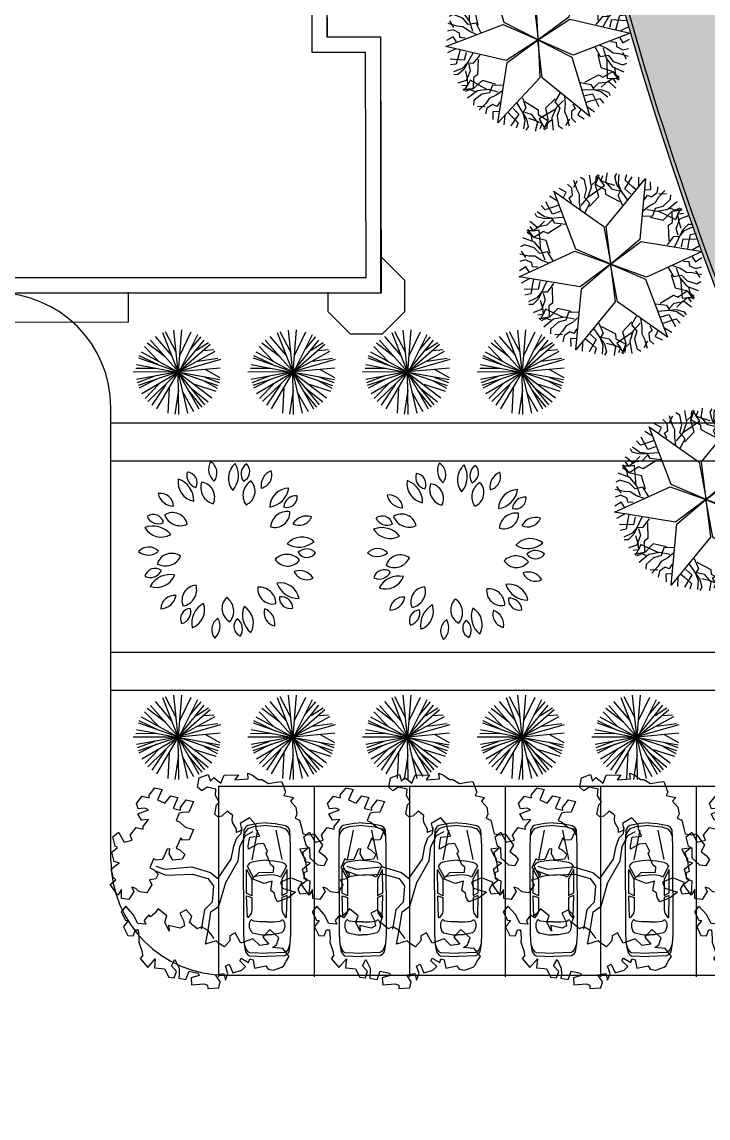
# Model space of a CAD drawing. Extents: x 302512 to 1034855, y -184136 to 410364.
# Drawn here: x 531411 to 549366, y 91801 to 120475 of the extents above; entities that cross this region are included whole.
import ezdxf

# ---------------------------------------------------------------- set-up
doc = ezdxf.new("R2010")
doc.units = 0
doc.header["$MEASUREMENT"] = 0
doc.linetypes.add('ACAD_ISO04W100', pattern=[30.5, 24, -3, 0.5, -3])
for name, color, linetype in [('LAYER3', 251, 'Continuous'), ('shu', 74, 'Continuous'), ('WALL', 4, 'Continuous'), ('WZ', 2, 'Continuous'), ('公建', 11, 'Continuous'), ('建筑', 2, 'Continuous'), ('环境', 8, 'Continuous'), ('红线', 20, 'Continuous'), ('绿化', 97, 'Continuous'), ('绿地', 3, 'Continuous'), ('道路线', 161, 'Continuous'), ('铺地', 8, 'Continuous')]:
    doc.layers.add(name, color=color, linetype=linetype)
doc.styles.add('2', font='simplex.shx', dxfattribs={"width": 0.7, "height": 1.2})
doc.styles.add('DIM_FONT', font='SIMPLEX.shx', dxfattribs={"width": 0.8})
doc.styles.add('P5', font='', dxfattribs={"width": 0.8, "height": 4})
doc.styles.get('P5').set_extended_font_data('FangSong_GB2312')

# ---------------------------------------------------------------- blocks, each defined once
blk = doc.blocks.new('Plant126')
for points in [[(-92, 2101), (-223, 2145), (-469, 2231), (-483, 2390)], [(25, -10), (-469, 887), (23, 2477), (501, 901), (25, -10)], [(-179, 1942), (-382, 2015), (-324, 2390)], [(-63, 2217), (-150, 2448)], [(125, 2188), (269, 2260), (182, 2448)], [(211, 1942), (240, 2087), (356, 2087), (457, 2246), (428, 2405)], [(284, 1639), (385, 1827), (515, 1986), (544, 2145), (631, 2376)], [(-1223, 1445), (-931, 1894), (-1068, 1974), (-1066, 2123)], [(-671, 2000), (-888, 1971), (-1062, 1971), (-1206, 2087)], [(-382, 1639), (-801, 1682), (-859, 1798), (-1163, 1827), (-1163, 2101)], [(-497, 1899), (-686, 1870), (-931, 2000), (-975, 2202), (-989, 2231)], [(-208, 1769), (-628, 2043), (-758, 2217), (-743, 2318)], [(-280, 1581), (-483, 1783), (-469, 1942), (-599, 2087), (-671, 2318)], [(327, 1509), (587, 1624), (573, 1841), (747, 1971), (862, 2217), (819, 2333)], [(371, 1725), (645, 1783), (891, 1942), (1050, 2231)], [(515, 2231), (703, 2318)], [(530, 1566), (891, 1624), (1007, 1913), (1181, 2101)], [(1248, 1165), (1076, 1550), (1147, 1658), (1020, 1936), (1258, 2073)], [(1416, 1597), (1283, 1770), (1196, 1921), (1224, 2104)], [(-1139, 1013), (-1109, 1296), (-1304, 1392), (-1330, 1607), (-1485, 1830), (-1607, 1851)], [(-1305, 1159), (-1218, 1426), (-1233, 1718), (-1404, 2001)], [(-1256, 1765), (-1174, 1935), (-1174, 2052)], [(-1088, 1217), (-957, 1559), (-1150, 1804), (-1226, 2048)], [(660, 1798), (1195, 1769), (1195, 1928), (1325, 2000)], [(920, 1986), (1108, 2000), (1210, 2058)], [(1416, 1396), (1296, 1544), (1286, 1822), (1440, 1961), (1458, 1988)], [(1447, 1080), (1476, 1581), (1561, 1780), (1656, 1818)], [(-1573, 1129), (-1684, 1227), (-1626, 1327), (-1713, 1494), (-1865, 1549)], [(-1274, 1040), (-1386, 1222), (-1458, 1414), (-1582, 1519), (-1739, 1709)], [(-1671, 1537), (-1652, 1743)], [(1249, 1049), (1323, 1325), (1468, 1392), (1528, 1577), (1692, 1756)], [(1612, 1142), (1574, 1353), (1928, 1491)], [(1793, 1146), (1766, 1281), (1718, 1537), (1848, 1629)], [(24, -8), (-999, 13), (-2130, 1234), (-527, 859), (24, -8)], [(-1829, 1177), (-1819, 1338), (-2025, 1357)], [(24, -11), (554, 865), (2177, 1234), (1051, 33), (24, -11)], [(1908, 1179), (2065, 1370)], [(-1862, 946), (-1965, 855), (-2163, 685), (-2308, 752)], [(-1768, 791), (-1932, 652), (-2229, 890)], [(-1948, 1029), (-2192, 1069)], [(1977, 1002), (2112, 913), (2231, 1082)], [(-1632, 679), (-2080, 453), (-2295, 427), (-2376, 490)], [(1581, 589), (1794, 595), (1997, 562), (2149, 617), (2393, 657)], [(1807, 804), (1947, 851), (2005, 751), (2193, 742), (2317, 847)], [(2210, 685), (2379, 566)], [(-1890, 494), (-1959, 316), (-2194, 169), (-2391, 232), (-2424, 234)], [(-2064, 394), (-2148, 192), (-2234, 41), (-2407, -26)], [(-1606, 464), (-1854, 122), (-1983, 130), (-2160, -119), (-2398, 19)], [(-1506, 523), (-1782, 448), (-1913, 541), (-2103, 500), (-2339, 553)], [(1490, 487), (1720, 319), (1901, 440), (2100, 355), (2371, 377), (2449, 473)], [(1641, 340), (1872, 56), (2180, 100), (2430, 44)], [(1699, 557), (1887, 348), (2147, 215), (2477, 222)], [(1907, 343), (2149, -135), (2287, -56), (2415, -132)], [(-1860, -362), (-2102, 116), (-2240, 37), (-2368, 113)], [(1653, -483), (1900, -141), (2029, -149), (2206, 100), (2444, -37)], [(2111, -413), (2194, -210), (2281, -60), (2453, 7)], [(2199, 211), (2306, 56), (2407, -3)], [(-1653, -576), (-1840, -367), (-2101, -233), (-2431, -240)], [(-1594, -359), (-1825, -74), (-2134, -119), (-2383, -62)], [(-2153, -230), (-2259, -74), (-2360, -16)], [(23, -8), (-507, -883), (-2130, -1253), (-1004, -51), (23, -8)], [(22, -9), (515, -906), (23, -2496), (-454, -920), (22, -9)], [(22, -10), (1045, -32), (2177, -1253), (573, -878), (22, -10)], [(1936, -512), (2005, -335), (2241, -187), (2438, -251), (2470, -253)], [(-1443, -505), (-1673, -338), (-1854, -458), (-2053, -373), (-2324, -396), (-2403, -491)], [(-1534, -608), (-1747, -614), (-1950, -581), (-2102, -635), (-2346, -676)], [(-2163, -704), (-2332, -584)], [(1552, -541), (1829, -467), (1959, -559), (2150, -519), (2386, -572)], [(1679, -698), (2127, -472), (2342, -446), (2422, -509)], [(-1761, -822), (-1900, -869), (-1958, -769), (-2147, -761), (-2270, -866)], [(1815, -810), (1979, -670), (2275, -909)], [(1909, -964), (2012, -873), (2210, -704), (2355, -771)], [(-1930, -1020), (-2065, -931), (-2185, -1100)], [(-1566, -1161), (-1527, -1372), (-1881, -1510)], [(-1747, -1165), (-1719, -1299), (-1671, -1556), (-1802, -1648)], [(-1202, -1068), (-1276, -1344), (-1421, -1411), (-1481, -1596), (-1645, -1774)], [(-1401, -1099), (-1429, -1599), (-1514, -1799), (-1609, -1837)], [(1186, -1031), (1156, -1315), (1351, -1411), (1377, -1626), (1532, -1849), (1654, -1869)], [(1352, -1177), (1265, -1444), (1279, -1737), (1450, -2019)], [(1320, -1059), (1432, -1241), (1505, -1433), (1628, -1537), (1785, -1728)], [(1619, -1148), (1730, -1245), (1672, -1346), (1759, -1513), (1912, -1567)], [(1995, -1047), (2238, -1088)], [(-1861, -1198), (-2018, -1388)], [(-1369, -1414), (-1250, -1563), (-1240, -1841), (-1393, -1980), (-1411, -2007)], [(-1201, -1184), (-1029, -1569), (-1100, -1677), (-974, -1955), (-1211, -2092)], [(1270, -1464), (977, -1913), (1115, -1993), (1113, -2142)], [(1135, -1236), (1004, -1578), (1197, -1823), (1273, -2067)], [(1876, -1196), (1866, -1357), (2072, -1376)], [(-1370, -1615), (-1236, -1789), (-1149, -1939), (-1177, -2122)], [(-483, -1585), (-845, -1643), (-960, -1932), (-1134, -2120)], [(-324, -1744), (-599, -1802), (-845, -1961), (-1004, -2250)], [(-280, -1527), (-541, -1643), (-526, -1860), (-700, -1990), (-816, -2236), (-772, -2351)], [(-237, -1657), (-338, -1845), (-469, -2004), (-497, -2163), (-584, -2395)], [(327, -1600), (530, -1802), (515, -1961), (645, -2105), (718, -2337)], [(428, -1657), (848, -1701), (906, -1816), (1210, -1845), (1210, -2120)], [(1718, -1556), (1699, -1762)], [(-613, -1816), (-1148, -1787), (-1148, -1946), (-1279, -2019)], [(-874, -2004), (-1062, -2019), (-1163, -2077)], [(-165, -1961), (-194, -2105), (-309, -2105), (-411, -2265), (-382, -2424)], [(226, -1961), (428, -2033), (371, -2409)], [(255, -1787), (674, -2062), (804, -2236), (790, -2337)], [(544, -1918), (732, -1889), (978, -2019), (1021, -2221), (1036, -2250)], [(718, -2019), (935, -1990), (1108, -1990), (1253, -2105)], [(1303, -1784), (1221, -1954), (1221, -2070)], [(-469, -2250), (-657, -2337)], [(-78, -2207), (-223, -2279), (-136, -2467)], [(110, -2236), (197, -2467)], [(139, -2120), (269, -2163), (515, -2250), (530, -2409)]]:
    blk.add_lwpolyline(points)
blk = doc.blocks.new('G')
at = {"layer": 'shu', "xscale": 0.9719999999999756, "yscale": 0.9719999999999756, "zscale": 0.9719999999999756, "rotation": 347.5246015080592}
blk.add_blockref('Plant126', (-80, -59), dxfattribs=at)
blk = doc.blocks.new('A$C46FC3478')
at = {"layer": 'WZ'}
for p, q in [((13999, 21473), (13999, 25770)), ((14239, 21473), (14239, 25770))]:
    blk.add_line(p, q, dxfattribs=at)
at = {"layer": '公建'}
blk.add_lwpolyline([(17600, 25770), (29536, 25770), (29540, 21930), (30940, 21930), (30940, 15233), (15240, 15230)], dxfattribs=at)
at = {"layer": '建筑'}
for p, q in [((800, 21930), (800, 25770)), ((800, 25770), (10640, 25770)), ((10640, 25770), (10643, 21470)), ((17595, 21475), (17600, 25770)), ((17600, 25770), (29535, 25770)), ((29535, 25770), (29541, 21927)), ((1200, 21530), (1200, 25370)), ((1200, 25370), (10240, 25370)), ((10240, 25370), (10244, 21070)), ((17995, 21076), (18000, 25371)), ((18000, 25371), (29136, 25369)), ((29136, 25369), (29142, 21526)), ((0, 21930), (800, 21930)), ((0, 15230), (0, 21930)), ((29541, 21927), (30940, 21930)), ((30940, 21930), (30957, 15230)), ((400, 21530), (1200, 21530)), ((400, 15630), (400, 21530)), ((29142, 21526), (30541, 21529)), ((30541, 21529), (30556, 15629)), ((10643, 21470), (17595, 21475)), ((10244, 21070), (17995, 21076)), ((10500, 19670), (15240, 19670)), ((10500, 12530), (10500, 19670)), ((15240, 19670), (15240, 12530)), ((10900, 19270), (14840, 19270)), ((10900, 12930), (10900, 19270)), ((14840, 19270), (14840, 12930)), ((10500, 15630), (400, 15630)), ((14840, 15629), (14840, 12930)), ((30556, 15629), (15240, 15630)), ((10500, 15230), (0, 15230)), ((10500, 12770), (10500, 15230)), ((30957, 15230), (15240, 15230)), ((15240, 15230), (15240, 12530)), ((10500, 12930), (11200, 12930)), ((10500, 11570), (10500, 12930)), ((14840, 12930), (10900, 12930)), ((14840, 12930), (12940, 12930)), ((15240, 12530), (10500, 12530)), ((10900, 12530), (11600, 12530)), ((10900, 11170), (10900, 12530)), ((15240, 12530), (13340, 12530)), ((7200, 10270), (7200, 11570)), ((7200, 11570), (10500, 11570)), ((7600, 9870), (7600, 11170)), ((7600, 11170), (10900, 11170)), ((19140, 10574), (19140, 2030)), ((19540, 10574), (19540, 1630)), ((6670, 8670), (6670, 10270)), ((6670, 10270), (7200, 10270)), ((7070, 8270), (7070, 9870)), ((7070, 9870), (7600, 9870)), ((6200, 530), (6200, 8670)), ((6200, 8670), (6670, 8670)), ((6600, 930), (6600, 8270)), ((6600, 8270), (7070, 8270)), ((19140, 2030), (11780, 2030)), ((11780, 2030), (11780, 930)), ((19540, 1630), (12180, 1630)), ((12180, 1630), (12180, 530)), ((11780, 930), (6600, 930)), ((12180, 530), (6200, 530))]:
    blk.add_line(p, q, dxfattribs=at)
for points in [[(7160, 25770), (7160, 26932, -0.194553), (10640, 26932), (10640, 25770), (17585, 25770), (17582, 26937, -0.194551), (21062, 26946), (21065, 25784)], [(17674, 15234, 0.292127), (18254, 12508, -0.217731), (19140, 10574)], [(18105, 15230, 0.308653), (18529, 12799, -0.216198), (19540, 10574, -0.261004)], [(19540, 6014, -1.219954), (14822, 1630, -5.709585)]]:
    blk.add_lwpolyline(points, format="xyb", dxfattribs=at)
for points in [[(28168, 25770), (28168, 26300), (28753, 26869), (29582, 26869), (30167, 26283), (30167, 25455), (29540, 24828)], [(1571, 25770), (1571, 26300), (6671, 26300), (6671, 25770)], [(21554, 25785), (21553, 26315), (27435, 26325), (27436, 25795)], [(30940, 16192), (31567, 15564), (31567, 14736), (30982, 14150), (30153, 14150), (29568, 14736), (29568, 15230)], [(920, 15230), (920, 14700), (3120, 14700), (3120, 15230)], [(3905, 15230), (3905, 14450), (7379, 14450), (7588, 15230)], [(20652, 15230), (20874, 14464), (24348, 14472), (24346, 15252)], [(6200, 5700), (5670, 5700), (5670, 7900), (6200, 7900)], [(8420, 530), (8420, 0), (5670, 0), (5670, 1350), (6200, 1350)]]:
    blk.add_lwpolyline(points, dxfattribs=at)
blk = doc.blocks.new('_F1IRU')
at = {"layer": '绿化'}
for points in [[(-1.765, 0.287), (-1.657, 0.342), (-1.675, 0.366), (-1.689, 0.374), (-1.694, 0.532), (-1.586, 0.586), (-1.539, 0.601), (-1.619, 0.646), (-1.625, 0.804), (-1.517, 0.858), (-1.548, 0.89), (-1.554, 1.048), (-1.446, 1.103), (-1.391, 0.923), (-1.252, 0.926), (-1.265, 1.017), (-1.143, 1.117), (-1.034, 1.064), (-1.027, 1.109), (-0.912, 1.203), (-1.032, 1.219), (-1.067, 1.335), (-0.881, 1.359), (-0.933, 1.4), (-1.042, 1.414), (-1.054, 1.505), (-0.932, 1.605), (-0.824, 1.552), (-0.817, 1.597), (-0.695, 1.697), (-0.586, 1.644), (-0.696, 1.492), (-0.589, 1.409), (-0.467, 1.509), (-0.358, 1.456), (-0.468, 1.304), (-0.468, 1.296), (-0.359, 1.243), (-0.353, 1.287), (-0.231, 1.387), (-0.122, 1.334), (-0.232, 1.182), (-0.34, 1.196), (-0.393, 1.196), (-0.469, 1.09), (-0.417, 1.049), (-0.353, 0.96), (-0.327, 0.937), (-0.218, 0.884), (-0.328, 0.731), (-0.437, 0.746), (-0.456, 0.792), (-0.565, 0.639), (-0.513, 0.598), (-0.449, 0.509), (-0.507, 0.438), (-0.664, 0.459), (-0.699, 0.574), (-0.674, 0.654), (-0.718, 0.658), (-0.827, 0.506), (-0.936, 0.52), (-0.971, 0.545), (-1.065, 0.414), (-1.012, 0.373), (-0.949, 0.284), (-1.007, 0.213), (-1.112, 0.223), (-1.091, 0.133), (-1.202, 0.021), (-1.316, 0.063), (-1.364, 0.131), (-1.425, 0.166), (-1.406, 0.086), (-1.517, -0.025), (-1.631, 0.016), (-1.602, 0.162), (-1.679, 0.084)], [(-0.002, 1.553), (0.059, 1.699), (0.217, 1.721), (0.229, 1.608), (0.295, 1.653), (0.391, 1.536), (0.47, 1.652), (0.707, 1.606), (0.631, 1.538), (0.851, 1.509), (0.863, 1.6), (0.933, 1.555), (1.01, 1.461), (1.067, 1.45), (1.16, 1.363), (1.292, 1.358), (1.384, 1.347), (1.409, 1.157), (1.37, 1.111), (1.519, 1.045), (1.456, 0.995), (1.521, 0.88), (1.514, 0.763), (1.471, 0.705), (1.537, 0.655), (1.542, 0.51), (1.542, 0.421), (1.646, 0.38), (1.722, 0.38), (1.764, 0.287), (1.817, 0.17), (1.738, 0.079), (1.812, -0.011), (1.845, -0.083), (1.765, -0.174), (1.67, -0.14), (1.571, 0.004), (1.606, 0.172), (1.436, 0.182), (1.462, 0.07), (1.462, 0.07), (1.49, 0.01), (1.479, -0.086), (1.479, -0.086), (1.472, -0.203), (1.406, -0.217), (1.419, -0.233), (1.4, -0.307), (1.484, -0.366), (1.454, -0.484), (1.428, -0.56), (1.282, -0.545), (1.269, -0.461), (1.357, -0.365), (1.188, -0.248), (1.004, -0.282), (1.017, -0.39), (1.213, -0.499), (1.074, -0.562), (0.889, -0.591), (0.865, -0.51), (0.866, -0.442), (0.819, -0.383), (0.877, -0.236), (0.734, -0.248), (0.559, -0.129), (0.689, -0.048), (0.926, -0.093), (0.926, -0.093), (0.951, -0.015), (0.91, 0.034), (0.873, 0.232), (0.906, 0.259), (0.871, 0.403), (0.76, 0.418), (0.602, 0.368), (0.612, 0.422), (0.669, 0.559), (0.826, 0.537), (0.802, 0.663), (0.811, 0.736), (0.733, 0.87), (0.56, 0.812), (0.561, 0.699), (0.466, 0.681), (0.479, 0.734), (0.441, 0.857), (0.447, 0.91), (0.468, 0.967), (0.451, 0.987), (0.392, 1.059), (0.287, 1), (0.221, 1.001), (0.182, 1.055), (0.243, 1.201), (0.295, 1.231), (0.257, 1.355), (0.29, 1.457), (0.155, 1.517), (0.052, 1.478)], [(-1.5, -0.284), (-1.592, -0.12), (-1.686, -0.196), (-1.647, -0.349), (-1.603, -0.363), (-1.703, -0.45), (-1.664, -0.603), (-1.576, -0.631), (-1.517, -0.538), (-1.472, -0.552), (-1.491, -0.69), (-1.508, -0.752), (-1.489, -0.922), (-1.498, -0.985), (-1.545, -1.023), (-1.452, -1.193), (-1.452, -1.193), (-1.3, -1.081), (-1.346, -1.223), (-1.227, -1.26), (-1.186, -1.276), (-1.147, -1.429), (-1.059, -1.457), (-1, -1.364), (-1.063, -1.252), (-0.985, -1.164), (-0.946, -1.317), (-0.965, -1.41), (-0.987, -1.478), (-0.875, -1.524), (-0.795, -1.4), (-0.652, -1.466), (-0.648, -1.506), (-0.785, -1.519), (-0.802, -1.634), (-0.598, -1.662), (-0.544, -1.696), (-0.553, -1.75), (-0.372, -1.78), (-0.328, -1.688), (-0.376, -1.553), (-0.376, -1.553), (-0.241, -1.564), (-0.236, -1.678), (-0.172, -1.575), (-0.188, -1.45), (-0.121, -1.432), (-0.09, -1.582), (0.066, -1.574), (0.14, -1.525), (0.065, -1.413), (0.097, -1.377), (0.203, -1.471), (0.234, -1.42), (0.284, -1.444), (0.28, -1.588), (0.471, -1.587), (0.494, -1.651), (0.575, -1.685), (0.727, -1.67), (0.764, -1.646), (0.816, -1.587), (0.884, -1.52), (0.81, -1.368), (0.643, -1.317), (0.719, -1.283), (0.783, -1.181), (0.662, -1.015), (0.523, -1.113), (0.595, -1.245), (0.446, -1.238), (0.357, -1.107), (0.147, -1.129), (0.091, -0.946), (-0.007, -0.975), (-0.026, -1.056), (-0.134, -1.133), (-0.217, -1.05), (-0.248, -1.004), (-0.434, -1.022), (-0.342, -0.807), (-0.434, -0.728), (-0.512, -0.743), (-0.613, -0.611), (-0.554, -0.519), (-0.622, -0.396), (-0.741, -0.427), (-0.707, -0.558), (-0.71, -0.647), (-0.787, -0.67), (-0.964, -0.587), (-0.974, -0.679), (-1.016, -0.517), (-0.957, -0.425), (-1.073, -0.281), (-1.143, -0.337), (-1.228, -0.385), (-1.25, -0.345), (-1.344, -0.422), (-1.332, -0.485), (-1.456, -0.443)]]:
    blk.add_lwpolyline(points, close=True, dxfattribs=at)
for points in [[(-0.963, 0.421), (-0.824, 0.338), (-0.386, 0.282), (-0.096, 0.122), (0, 0), (0.289, 0.263), (0.377, 0.469), (0.456, 0.591), (0.543, 0.648), (0.576, 0.745)], [(-0.272, -0.958), (-0.342, -0.807), (-0.228, -0.516), (-0.079, -0.451), (0.115, -0.092), (0.394, 0.216), (0.473, 0.441), (0.605, 0.601), (0.744, 0.638)], [(-0.99, 0.347), (-0.824, 0.235), (-0.394, 0.159), (-0.158, 0.037), (-0.096, -0.103), (-0.175, -0.366), (-0.324, -0.46), (-0.447, -0.761)]]:
    blk.add_lwpolyline(points, dxfattribs=at)
at = {"style": '2', "width": 0.7, "flags": 9}
for tag in ['YSIZE', 'XSIZE']:
    blk.add_attdef(tag, (0, 0), '', height=1.2, rotation=0.5, dxfattribs=at)
blk = doc.blocks.new('_F10BZJ')
at = {"layer": '铺地', "xscale": 1.0935, "yscale": 1.0935, "zscale": 1.0935}
blk.add_blockref('_F1IRU', (0, 0), dxfattribs=at)
at = {"style": 'DIM_FONT', "width": 0.8, "flags": 9}
for tag in ['YSIZE', 'XSIZE']:
    blk.add_attdef(tag, (0, 0), '', height=0.5, dxfattribs=at)
blk = doc.blocks.new('_F10EZC')
at = {"layer": 'LAYER3', "xscale": 1000, "yscale": 1000, "zscale": 1000, "rotation": 8.124167206954386}
blk.add_blockref('_F10BZJ', (0, 0), dxfattribs=at)
at = {"style": 'P5', "width": 0.8, "flags": 9}
for tag in ['XSIZE', 'YSIZE']:
    blk.add_attdef(tag, (0, 0), '', height=4, rotation=331.3521, dxfattribs=at)
blk = doc.blocks.new('car')
at = {"layer": '环境', "linetype": 'Continuous'}
for p, q in [((397561840, 49052033), (397561823, 49051570)), ((397561874, 49052084), (397561840, 49052033)), ((397561943, 49052135), (397561874, 49052084)), ((397561926, 49052033), (397561909, 49051570)), ((397561960, 49052084), (397561926, 49052033)), ((397562148, 49052170), (397561943, 49052135)), ((397562011, 49052118), (397561960, 49052084)), ((397562148, 49052170), (397562011, 49052118)), ((397562405, 49052187), (397562148, 49052170)), ((397562439, 49051947), (397562388, 49051707)), ((397564716, 49052187), (397562405, 49052187)), ((397562491, 49051998), (397562439, 49051947)), ((397562593, 49052033), (397562491, 49051998)), ((397562696, 49052033), (397562593, 49052033)), ((397562765, 49051998), (397562696, 49052033)), ((397562748, 49051913), (397562765, 49051947)), ((397562782, 49051981), (397562765, 49051998)), ((397562765, 49051947), (397562782, 49051964)), ((397562782, 49051964), (397562782, 49051981)), ((397562833, 49052067), (397562850, 49052084)), ((397562953, 49051981), (397562833, 49052067)), ((397562850, 49052084), (397563415, 49052101)), ((397563039, 49051964), (397562953, 49051981)), ((397563364, 49051964), (397563039, 49051964)), ((397563415, 49052101), (397563364, 49051964)), ((397563415, 49051964), (397563484, 49052101)), ((397563843, 49051964), (397563415, 49051964)), ((397563484, 49052101), (397564100, 49052101)), ((397564100, 49052101), (397563843, 49051964)), ((397564186, 49052084), (397563895, 49051930)), ((397564254, 49052033), (397564186, 49052084)), ((397564288, 49051964), (397564254, 49052033)), ((397564323, 49051759), (397564288, 49051964)), ((397565127, 49051810), (397564357, 49051964)), ((397565127, 49052170), (397564716, 49052187)), ((397565076, 49052135), (397564990, 49052170)), ((397565162, 49052067), (397565076, 49052135)), ((397565213, 49052118), (397565127, 49052170)), ((397565213, 49051913), (397565162, 49052067)), ((397565247, 49052067), (397565213, 49052118)), ((397565299, 49051793), (397565247, 49052067)), ((397562388, 49051707), (397562388, 49051570)), ((397562730, 49051759), (397562748, 49051913)), ((397562730, 49051570), (397562730, 49051759)), ((397563895, 49051930), (397563929, 49051861)), ((397563929, 49051861), (397563946, 49051759)), ((397563946, 49051759), (397563963, 49051570)), ((397564340, 49051570), (397564323, 49051759)), ((397565247, 49051570), (397565213, 49051913)), ((397565316, 49051570), (397565299, 49051793)), ((397561840, 49051108), (397561823, 49051570)), ((397561926, 49051108), (397561909, 49051570)), ((397562388, 49051433), (397562388, 49051570)), ((397562439, 49051194), (397562388, 49051433)), ((397562730, 49051570), (397562730, 49051382)), ((397562730, 49051382), (397562748, 49051228)), ((397563929, 49051279), (397563946, 49051382)), ((397563946, 49051382), (397563963, 49051570)), ((397564323, 49051382), (397564288, 49051177)), ((397564340, 49051570), (397564323, 49051382)), ((397565247, 49051570), (397565213, 49051228)), ((397565316, 49051570), (397565299, 49051348)), ((397561874, 49051057), (397561840, 49051108)), ((397561960, 49051057), (397561926, 49051108)), ((397562491, 49051142), (397562439, 49051194)), ((397562593, 49051108), (397562491, 49051142)), ((397562696, 49051108), (397562593, 49051108)), ((397562765, 49051142), (397562696, 49051108)), ((397562748, 49051228), (397562765, 49051194)), ((397562765, 49051194), (397562782, 49051177)), ((397562782, 49051159), (397562765, 49051142)), ((397562782, 49051177), (397562782, 49051159)), ((397562953, 49051159), (397562833, 49051074)), ((397562833, 49051074), (397562850, 49051057)), ((397563039, 49051177), (397562953, 49051159)), ((397563364, 49051177), (397563039, 49051177)), ((397563415, 49051040), (397563364, 49051177)), ((397563415, 49051177), (397563484, 49051040)), ((397563843, 49051177), (397563415, 49051177)), ((397564100, 49051040), (397563843, 49051177)), ((397563895, 49051211), (397563929, 49051279)), ((397564186, 49051057), (397563895, 49051211)), ((397564254, 49051108), (397564186, 49051057)), ((397564288, 49051177), (397564254, 49051108)), ((397565127, 49051331), (397564357, 49051177)), ((397565162, 49051074), (397565076, 49051005)), ((397565213, 49051228), (397565162, 49051074)), ((397565247, 49051074), (397565213, 49051022)), ((397565299, 49051348), (397565247, 49051074)), ((397561943, 49051005), (397561874, 49051057)), ((397562148, 49050971), (397561943, 49051005)), ((397562011, 49051022), (397561960, 49051057)), ((397562148, 49050971), (397562011, 49051022)), ((397562405, 49050954), (397562148, 49050971)), ((397564716, 49050954), (397562405, 49050954)), ((397562850, 49051057), (397563415, 49051040)), ((397563484, 49051040), (397564100, 49051040)), ((397565127, 49050971), (397564716, 49050954)), ((397565076, 49051005), (397564990, 49050971)), ((397565213, 49051022), (397565127, 49050971))]:
    blk.add_line(p, q, dxfattribs=at)
blk = doc.blocks.new('M_F22')
for centre, radius, start, end in [((-63, 1991), 399, 151.7015, 229.7406), ((-591, 1891), 339, 322.8639, 58.5782), ((523, 1764), 486, 130.709, 219.1064), ((-284, 1836), 573, 318.6571, 31.1583), ((662, 1865), 307, 123.4613, 215.4329), ((307, 1931), 266, 293.3115, 45.5828), ((1257, 1578), 399, 111.7015, 189.7406), ((788, 1841), 339, 282.8639, 18.5782), ((-745, 1661), 486, 170.709, 259.1064), ((-1409, 1198), 573, 358.6571, 71.1583), ((-704, 1829), 307, 163.4613, 255.4329), ((-1018, 1651), 266, 333.3115, 85.5828), ((-242, 1523), 417, 160.5035, 255.3285), ((-684, 1289), 376, 333.2488, 82.5832), ((819, 1335), 417, 120.5035, 215.3285), ((331, 1439), 376, 293.2488, 42.5832), ((-1680, 1042), 339, 2.8639, 98.5782), ((1560, 1027), 486, 90.709, 179.1064), ((988, 1601), 573, 278.6571, 351.1583), ((-1340, 1458), 399, 191.7015, 269.7406), ((1732, 1016), 307, 83.4613, 175.4329), ((1502, 1294), 266, 253.3115, 5.5828), ((-1853, 584), 266, 13.3115, 125.5828), ((-1364, 522), 376, 13.2488, 122.5832), ((-1177, 985), 417, 200.5035, 295.3285), ((1511, 508), 417, 80.5035, 175.3285), ((1204, 902), 376, 253.2488, 2.5832), ((-1861, -14), 573, 38.6571, 111.1583), ((-1727, 923), 307, 203.4613, 295.4329), ((2003, 413), 399, 71.7015, 149.7406), ((1813, 916), 339, 242.8639, 338.5782), ((-1651, 768), 486, 210.709, 299.1064), ((1881, -204), 486, 50.709, 139.1064), ((-1969, -307), 339, 42.8639, 138.5782), ((1812, 603), 573, 238.6571, 311.1583), ((-1976, 230), 399, 231.7015, 309.7406), ((-1393, -503), 376, 53.2488, 162.5832), ((-1547, -28), 417, 240.5035, 335.3285), ((1510, -570), 417, 40.5035, 135.3285), ((2005, -323), 307, 43.4613, 135.4329), ((2009, 38), 266, 213.3115, 325.5828), ((-1807, -769), 266, 53.3115, 165.5828), ((1528, -71), 376, 213.2488, 322.5832), ((-1928, -429), 307, 243.4613, 335.4329), ((-1429, -1233), 573, 78.6571, 151.1583), ((-1770, -498), 486, 250.709, 339.1064), ((1825, -959), 399, 31.7015, 109.7406), ((2003, -452), 339, 202.8639, 298.5782), ((-756, -1306), 376, 93.2488, 202.5832), ((-1179, -1041), 417, 280.5035, 15.3285), ((1151, -1025), 376, 173.2488, 282.5832), ((816, -1395), 417, 0.5035, 95.3285), ((1335, -1353), 486, 10.709, 99.1064), ((1801, -691), 573, 198.6571, 271.1583), ((-1323, -1527), 339, 82.8639, 178.5782), ((-1674, -1120), 399, 271.7015, 349.7406), ((249, -1512), 376, 133.2488, 242.5832), ((-246, -1581), 417, 320.5035, 55.3285), ((1589, -1250), 266, 173.3115, 285.5828), ((1354, -1524), 307, 3.4613, 95.4329), ((-902, -1777), 266, 93.3115, 205.5828), ((-1213, -1593), 307, 283.4613, 15.4329), ((-314, -1889), 573, 118.6571, 191.1583), ((-1048, -1545), 486, 290.709, 19.1064), ((962, -1675), 573, 158.6571, 231.1583), ((179, -1883), 486, 330.709, 59.1064), ((1270, -1621), 339, 162.8639, 258.5782), ((808, -1896), 399, 351.7015, 69.7406), ((-44, -2046), 339, 122.8639, 218.5782), ((-574, -1959), 399, 311.7015, 29.7406), ((439, -1967), 266, 133.3115, 245.5828), ((83, -2026), 307, 323.4613, 55.4329)]:
    blk.add_arc(centre, radius, start, end)
at = {"width": 0.8, "flags": 9}
for tag in ['XSIZE', 'YSIZE']:
    blk.add_attdef(tag, (0, 0), '', height=0.5, dxfattribs=at)
blk = doc.blocks.new('M_F6')
for p, q in [((-291, 406), (13, -2)), ((-227, 324), (-227, 445)), ((-203, 455), (0, 1)), ((-108, 244), (-122, 485)), ((-104, 512), (0, 1)), ((-3, 501), (1, 7)), ((-1, 326), (107, 490)), ((1, -7), (131, 485)), ((202, 460), (1, -7)), ((87, 312), (164, 475)), ((132, 298), (232, 446)), ((163, 184), (263, 429)), ((-419, 268), (-4, 16)), ((-249, 167), (-392, 307)), ((1, 4), (-349, 339)), ((-237, 241), (-315, 387)), ((1, -7), (338, 373)), ((414, 287), (8, 1)), ((205, 141), (383, 327)), ((-192, 38), (-458, 194)), ((8, 1), (458, 209)), ((236, 107), (439, 247)), ((246, 36), (482, 144)), ((-1, 4), (-497, -8)), ((-490, 84), (-1, 4)), ((1, 1), (-476, -142)), ((-399, -295), (-2, 1)), ((-203, -452), (0, 1)), ((1, 4), (124, -484)), ((3, 4), (322, -384)), ((222, -446), (6, 1)), ((414, -284), (8, 1)), ((11, 1), (498, 72)), ((502, -29), (11, 1)), ((-232, -2), (-484, -109)), ((-201, -61), (-439, -232)), ((-273, -415), (-6, -7)), ((-127, -481), (1, -13)), ((1, -2), (-40, -528)), ((1, -2), (49, -497)), ((184, -118), (479, -158)), ((215, -10), (497, -78)), ((-189, -138), (-366, -336)), ((-142, -215), (-330, -371)), ((-101, -224), (-226, -443)), ((-61, -252), (-79, -492)), ((65, -258), (154, -476)), ((125, -238), (282, -414)), ((136, -156), (367, -338)), ((30, -278), (90, -491))]:
    blk.add_line(p, q)
at = {"width": 0.8, "flags": 9}
for tag, p in [('YSIZE', (3, 0)), ('XSIZE', (3, 0)), ('YSIZE', (-4, -4)), ('XSIZE', (-1, -4))]:
    blk.add_attdef(tag, p, '', height=0.2, dxfattribs=at)

msp = doc.modelspace()

# ---------------------------------------------------------------- hatches: boundary and pattern name
at = {"layer": '环境', "ltscale": 100}
h = msp.add_hatch(dxfattribs=at)
h.set_pattern_fill('HONEY', color=256, scale=3000, style=0)
h.set_pattern_definition([(0, (-609984.1, -119640.78), (562.5, 324.759525), [375, -750]), (120, (-609984.1, -119640.78), (-562.5, 324.75953), [375, -750]), (60, (-609984.1, -119640.78), (1e-06, 649.51905), [-750, 375])])
edge = h.paths.add_edge_path()
edge.add_arc((562249, 272766), 7500, 246.4218, 293.5782)
edge.add_line((565249, 265892), (565249, 213780))
edge.add_arc((309718, 235108), 256420, 352.07481, 355.22888, ccw=False)
edge.add_arc((559250, 192001), 8932, 60.2064, 100.1984)
edge.add_arc((388102, 227754), 171697, 350.96543, 355.41303)
edge.add_line((559249, 214023), (559249, 265892))
edge = h.paths.add_edge_path()
edge.add_arc((582482, 4293), 31665, 92.4113, 103.2776, ccw=False)
edge.add_arc((302225, -12260), 283056, 9.8022, 24.78776)
edge.add_arc((633514, 144869), 83671, 157.14202, 207.36096, ccw=False)
edge.add_arc((557018, 186191), 8841, 226.0357, 266.0734, ccw=False)
edge.add_arc((633078, 145012), 89267, 157.04434, 206.23192)
edge.add_arc((304570, -11473), 274619, 9.76646, 25.22338, ccw=False)

# ---------------------------------------------------------------- linework, layer by layer
msp.add_lwpolyline([(575209, 35111, -0.047449), (581149, 35930, 0.06548), (559203, 106414, -0.222697), (556413, 177371, -0.176496), (550881, 179828, 0.217978), (553005, 105556, -0.067546), (575209, 35111)], format="xyb", close=True)
at = {"layer": '红线', "linetype": 'ACAD_ISO04W100', "ltscale": 300}
msp.add_open_spline([(546980, 149495), (546948, 148989), (546922, 148482), (546877, 147415), (546859, 146855), (546824, 145173), (546825, 144052), (546869, 142003), (546905, 141075), (547009, 139219), (547077, 138291), (547258, 136308), (547375, 135252), (547649, 133142), (547807, 132088), (548164, 129984), (548362, 128933), (548800, 126834), (549039, 125787), (549756, 122893), (550277, 121050), (551441, 117382), (552085, 115556), (552812, 113680), (552836, 113619), (552874, 113523), (552888, 113487), (552916, 113415), (552930, 113379), (552972, 113271), (553001, 113199), (553086, 112984), (553143, 112840), (553326, 112385), (553453, 112072), (553710, 111448), (553841, 111135), (554104, 110510), (554238, 110197), (554484, 109626), (554596, 109367), (554821, 108851), (554935, 108592), (555162, 108080), (555274, 107826), (555501, 107318), (555616, 107064), (555907, 106419), (556085, 106027), (556264, 105635)], degree=3, knots=[41133.839009, 41133.839009, 41133.839009, 41133.839009, 42732.808676, 42732.808676, 44501.332206, 44501.332206, 48038.379265, 48038.379265, 50969.056593, 50969.056593, 53899.733921, 53899.733921, 57241.200771, 57241.200771, 60582.667621, 60582.667621, 63924.13447, 63924.13447, 67265.60132, 67265.60132, 73176.14123, 73176.14123, 79086.681141, 79086.681141, 79284.265436, 79284.265436, 79401.202053, 79401.202053, 79518.13867, 79518.13867, 79752.011905, 79752.011905, 80219.758373, 80219.758373, 81234.850707, 81234.850707, 82249.943042, 82249.943042, 83265.035376, 83265.035376, 84101.134644, 84101.134644, 84937.233912, 84937.233912, 85755.399219, 85755.399219, 86573.564526, 86573.564526, 87830.964274, 87830.964274, 87830.964274, 87830.964274], dxfattribs=at)
at = {"layer": '道路线'}
for p, q in [((533740, 98540), (533740, 110384)), ((533740, 109992), (550968, 109992)), ((533740, 108992), (551401, 108992)), ((533740, 103992), (553735, 103992)), ((533740, 102992), (554196, 102992)), ((536555, 100488), (551555, 100488)), ((536555, 100488), (536555, 95493)), ((539055, 100488), (539055, 95493)), ((541555, 100488), (541555, 95493)), ((544055, 100488), (544055, 95493)), ((546555, 100488), (546555, 95493)), ((549055, 100488), (549055, 95493)), ((536555, 95540), (551361, 95540)), ((536740, 95540), (551345, 95540))]:
    msp.add_line(p, q, dxfattribs=at)
for centre, start, end in [((530740, 110384), 0, 90), ((536740, 98540), 180, 270)]:
    msp.add_arc(centre, 3000, start, end, dxfattribs=at)
msp.add_open_spline([(543999, 139007), (544932, 128755), (547867, 116622), (553267, 104960), (554993, 101215)], degree=3, knots=[53902.263178, 53902.263178, 53902.263178, 53902.263178, 79321.307079, 91192.069782, 91192.069782, 91192.069782, 91192.069782], dxfattribs=at)

# ---------------------------------------------------------------- block references
for p, rotation in [((545003, 119970), 286.5773047493381), ((546905, 114106), 290.3818135857048), ((549400, 107949), 290.3818135857048), ((552267, 102099), 290.3818135857048)]:
    msp.add_blockref('G', p, dxfattribs=dict(rotation=rotation))
at = {"xscale": 2.21184, "yscale": 2.21184, "zscale": 2.21184, "rotation": 274.6624202706504}
for p in [(535494, 111322), (538494, 111322), (541494, 111322), (544494, 111322), (535494, 101770), (538494, 101770), (541494, 101770), (544494, 101770), (547494, 101770)]:
    msp.add_blockref('M_F6', p, dxfattribs=at)
at = {"layer": 'WALL'}
msp.add_blockref('A$C46FC3478', (509854, 98154), dxfattribs=at)
at = {"layer": '环境', "rotation": 90.1931171336853}
for p in [(50929110, -397298207), (50931610, -397298207), (50934110, -397298207), (50936610, -397298207), (50939110, -397298207)]:
    msp.add_blockref('car', p, dxfattribs=at)
at = {"layer": '绿化', "xscale": 1.04019552, "yscale": 1.04019552, "zscale": 1.04019552}
for p in [(536777, 106706), (542765, 106667)]:
    msp.add_blockref('M_F22', p, dxfattribs=at)
at = {"layer": '绿地', "xscale": 1.44, "yscale": 1.44, "zscale": 1.44, "rotation": 4.248435238497092}
for p in [(536535, 98068), (541535, 98068), (546535, 98068), (551535, 98068)]:
    msp.add_blockref('_F10EZC', p, dxfattribs=at)

doc.saveas('drawing.dxf')
